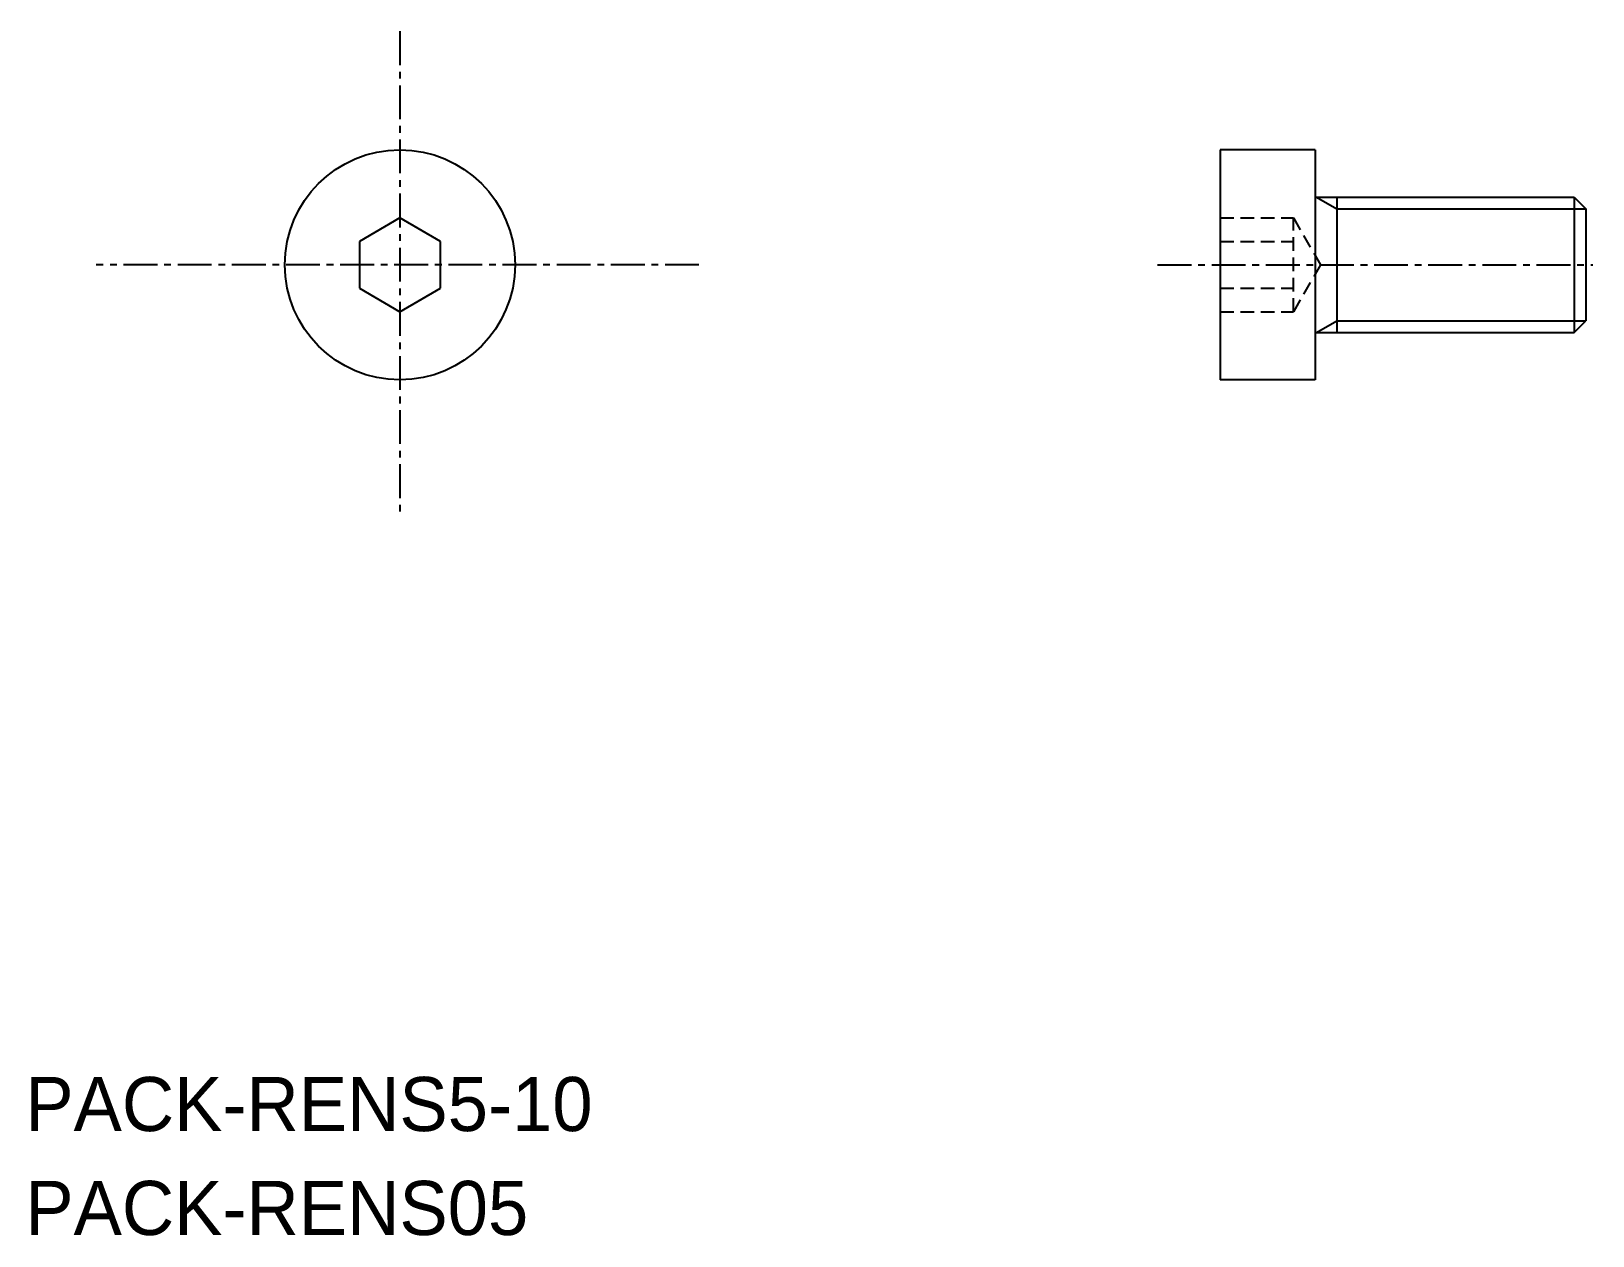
# Model space of a CAD drawing. Extents: x 24.1 to 81.8, y 21.1 to 65.6.
import ezdxf

# ---------------------------------------------------------------- set-up
doc = ezdxf.new("R2010")
doc.units = 0
doc.linetypes.add('CENTER', pattern=[2, 1.25, -0.25, 0.25, -0.25])
doc.linetypes.add('DASHED', pattern=[0.75, 0.5, -0.25])
doc.layers.get('0').update_dxf_attribs({"linetype": 'CONTINUOUS'})
doc.layers.add('CENTER', color=1, linetype='CENTER')

msp = doc.modelspace()

# ---------------------------------------------------------------- linework, layer by layer
at = {"color": 7, "linetype": 'CONTINUOUS'}
for p, q in [((68.011, 61.257), (68.011, 52.757)), ((71.511, 61.257), (68.011, 61.257)), ((71.511, 61.257), (71.511, 52.757)), ((71.511, 59.507), (81.078, 59.507)), ((72.311, 59.507), (72.311, 54.507)), ((81.078, 59.507), (81.078, 54.507)), ((81.078, 59.507), (81.511, 59.074)), ((81.511, 59.074), (81.511, 54.94)), ((37.71, 58.739), (36.21, 57.873)), ((39.21, 57.873), (37.71, 58.739)), ((36.21, 57.873), (36.21, 56.141)), ((39.21, 56.141), (39.21, 57.873)), ((36.21, 56.141), (37.71, 55.275)), ((37.71, 55.275), (39.21, 56.141)), ((81.078, 54.507), (81.511, 54.94)), ((71.511, 54.507), (81.078, 54.507)), ((71.511, 52.757), (68.011, 52.757))]:
    msp.add_line(p, q, dxfattribs=at)
at = {"color": 3, "linetype": 'CONTINUOUS'}
for p, q in [((71.562, 59.507), (72.311, 59.074)), ((72.311, 59.074), (81.511, 59.074)), ((71.562, 54.507), (72.311, 54.94)), ((72.311, 54.94), (81.511, 54.94))]:
    msp.add_line(p, q, dxfattribs=at)
at = {"color": 3, "linetype": 'DASHED'}
for p, q in [((68.011, 58.739), (70.711, 58.739)), ((70.711, 55.275), (70.711, 58.739)), ((70.711, 58.739), (71.711, 57.007)), ((68.011, 57.873), (70.711, 57.873)), ((71.711, 57.007), (70.711, 55.275)), ((68.011, 56.141), (70.711, 56.141)), ((68.011, 55.275), (70.711, 55.275))]:
    msp.add_line(p, q, dxfattribs=at)
at = {"color": 7, "linetype": 'CONTINUOUS'}
msp.add_circle((37.71, 57.007), 4.25, dxfattribs=at)
at = {"layer": 'CENTER', "color": 1, "linetype": 'CENTER'}
for p, q in [((37.71, 65.638), (37.71, 47.763)), ((48.751, 57.007), (26.491, 57.007)), ((65.694, 57.007), (81.771, 57.007))]:
    msp.add_line(p, q, dxfattribs=at)

# ---------------------------------------------------------------- texts
at = {"color": 7, "linetype": 'CONTINUOUS'}
for s, p in [('PACK-RENS5-10', (23.869, 25)), ('PACK-RENS05', (23.869, 21.16))]:
    msp.add_text(s, height=2, dxfattribs=at).set_placement(p)

doc.saveas('drawing.dxf')
